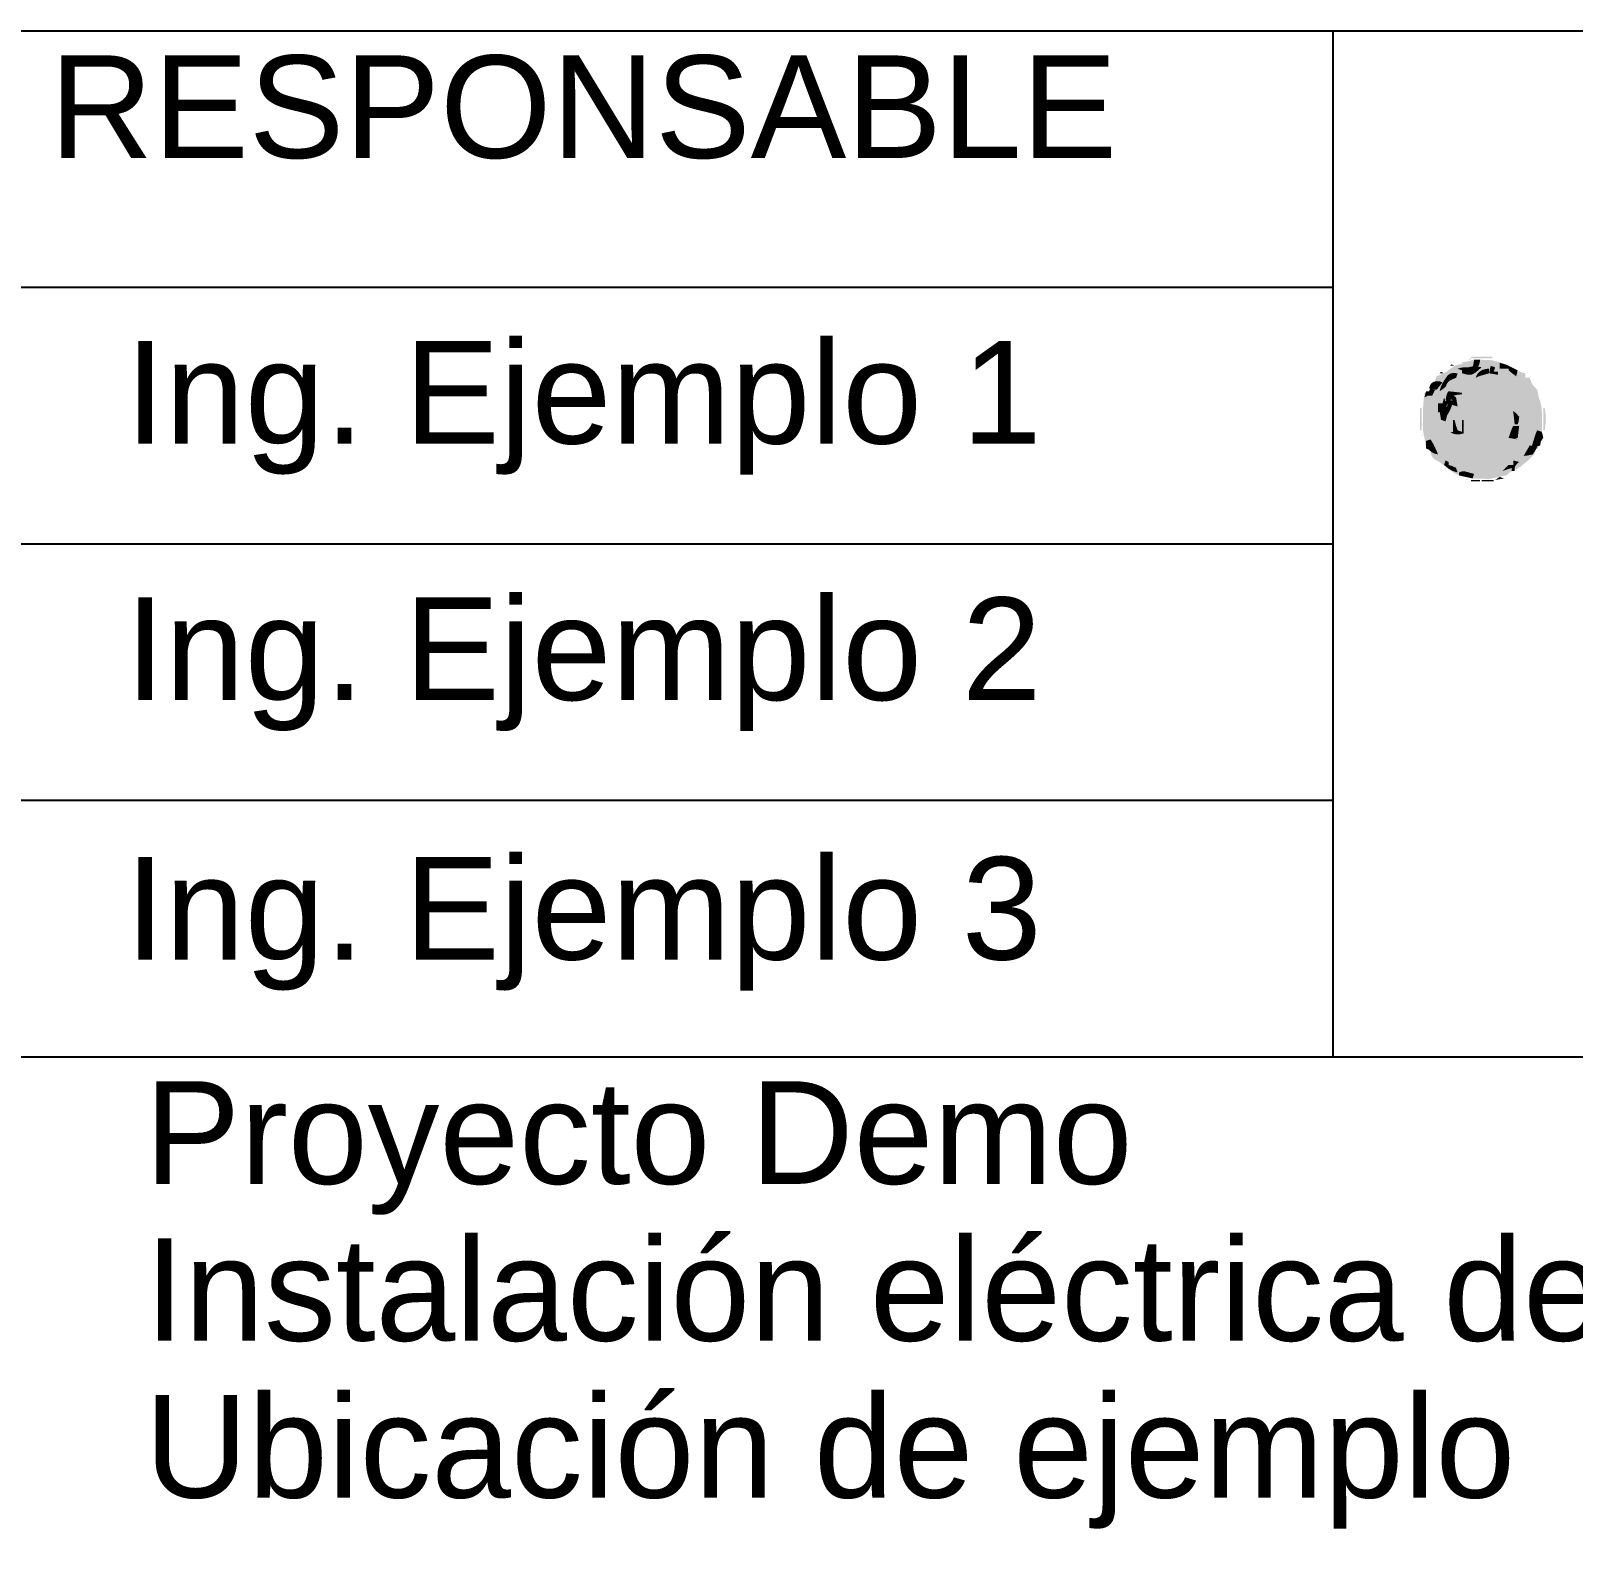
# Model space of a CAD drawing. Header units: millimetres. Extents: x 0 to 210, y 0 to 297.
# Drawn here: x 68.33 to 93.88, y 35.84 to 61 of the extents above; entities that cross this region are included whole.
import ezdxf
from ezdxf.enums import TextEntityAlignment as Align

# ---------------------------------------------------------------- set-up
doc = ezdxf.new("R2010")
doc.units = ezdxf.units.MM
doc.styles.add('ARIAL', font='arial.ttf')

msp = doc.modelspace()

# ---------------------------------------------------------------- hatches: boundary and pattern name
at = {"true_color": 0xad8536}
h = msp.add_hatch(color=7, dxfattribs=at)
h.paths.add_polyline_path([(92.573, 55.528), (92.203, 55.544), (91.842, 55.398), (91.808, 55.373), (91.773, 55.349), (91.738, 55.325), (91.696, 55.309), (91.655, 55.292), (91.614, 55.275), (91.608, 55.258), (91.603, 55.241), (91.598, 55.224), (91.595, 55.208), (91.592, 55.191), (91.589, 55.176), (91.564, 55.167), (91.539, 55.159), (91.514, 55.151), (91.506, 55.109), (91.497, 55.067), (91.489, 55.026), (91.464, 55.018), (91.439, 55.01), (91.415, 55.001), (91.399, 54.873), (91.39, 54.744), (91.387, 54.615), (91.387, 54.596), (91.387, 54.577), (91.387, 54.558), (91.386, 54.471), (91.389, 54.384), (91.401, 54.298), (91.411, 54.264), (91.418, 54.229), (91.429, 54.161), (91.432, 54.134), (91.436, 54.107), (91.439, 54.08), (91.465, 54.072), (91.489, 54.064), (91.514, 54.056), (91.516, 54.036), (91.517, 54.017), (91.519, 53.998), (91.535, 53.95), (91.553, 53.923), (91.589, 53.897), (91.643, 53.867), (91.675, 53.846), (91.712, 53.817), (91.945, 53.664), (92.188, 53.591), (92.465, 53.574), (92.751, 53.642), (93.012, 53.782), (93.231, 53.981), (93.24, 54.006), (93.248, 54.031), (93.256, 54.056), (93.269, 54.068), (93.282, 54.08), (93.294, 54.092), (93.337, 54.149), (93.354, 54.258), (93.36, 54.514), (93.36, 54.533), (93.36, 54.552), (93.361, 54.57), (93.36, 54.669), (93.352, 54.764), (93.331, 54.861), (93.323, 54.883), (93.314, 54.905), (93.306, 54.927), (93.298, 54.968), (93.29, 55.01), (93.281, 55.051), (93.244, 55.089), (93.219, 55.121), (93.182, 55.176), (93.167, 55.22), (93.16, 55.239), (93.157, 55.25), (93.132, 55.25), (93.107, 55.25), (93.082, 55.25), (93.082, 55.275), (93.082, 55.3), (93.082, 55.325), (93.03, 55.337), (92.981, 55.354), (92.932, 55.377)])
h.paths.add_polyline_path([(91.464, 54.927), (91.463, 54.929), (91.457, 54.941), (91.439, 54.976)])
at = {"true_color": 0xe7b045}
h = msp.add_hatch(color=7, dxfattribs=at)
h.paths.add_polyline_path([(92.021, 55.477), (91.965, 55.469), (91.905, 55.443), (91.85, 55.403), (91.795, 55.363), (91.738, 55.325), (91.696, 55.309), (91.655, 55.292), (91.614, 55.275), (91.608, 55.258), (91.603, 55.241), (91.598, 55.224), (91.595, 55.208), (91.592, 55.191), (91.589, 55.176), (91.564, 55.167), (91.539, 55.159), (91.514, 55.151), (91.506, 55.109), (91.497, 55.067), (91.489, 55.026), (91.464, 55.018), (91.439, 55.01), (91.415, 55.001), (91.399, 54.873), (91.39, 54.744), (91.387, 54.615), (91.387, 54.596), (91.387, 54.577), (91.387, 54.558), (91.386, 54.471), (91.389, 54.384), (91.401, 54.298), (91.411, 54.264), (91.418, 54.229), (91.429, 54.161), (91.432, 54.134), (91.436, 54.107), (91.439, 54.08), (91.465, 54.072), (91.489, 54.064), (91.514, 54.056), (91.516, 54.036), (91.517, 54.017), (91.519, 53.998), (91.535, 53.95), (91.553, 53.923), (91.589, 53.897), (91.643, 53.867), (91.675, 53.846), (91.712, 53.817), (91.945, 53.664), (92.188, 53.591), (92.465, 53.574), (92.751, 53.642), (93.012, 53.782), (93.231, 53.981), (93.24, 54.006), (93.248, 54.031), (93.256, 54.056), (93.269, 54.068), (93.282, 54.08), (93.294, 54.092), (93.342, 54.162), (93.358, 54.321), (93.356, 54.703), (93.331, 54.686), (93.306, 54.669), (93.281, 54.653), (93.277, 54.625), (93.273, 54.598), (93.269, 54.57), (93.252, 54.49), (93.225, 54.423), (93.182, 54.354), (93.19, 54.388), (93.198, 54.421), (93.207, 54.454), (93.146, 54.424), (93.095, 54.389), (93.045, 54.342), (92.994, 54.295), (92.944, 54.259), (92.883, 54.23), (92.883, 54.247), (92.883, 54.263), (92.883, 54.28), (92.699, 54.263), (92.516, 54.259), (92.332, 54.268), (92.308, 54.271), (92.285, 54.273), (92.262, 54.275), (92.098, 54.293), (91.938, 54.324), (91.782, 54.381), (91.757, 54.396), (91.746, 54.403), (91.74, 54.407), (91.714, 54.423), (91.689, 54.438), (91.663, 54.454), (91.664, 54.586), (91.687, 54.706), (91.744, 54.825), (91.802, 54.895), (91.863, 54.941), (91.95, 54.97), (91.979, 54.972), (92.008, 54.974), (92.037, 54.976), (92.138, 55.024), (92.218, 55.087), (92.286, 55.176), (92.281, 55.218), (92.274, 55.243), (92.261, 55.275), (92.187, 55.29), (92.155, 55.296), (92.136, 55.3), (92.136, 55.342), (92.136, 55.383), (92.136, 55.424), (92.12, 55.424), (92.103, 55.424), (92.087, 55.424), (92.087, 55.441), (92.087, 55.458), (92.087, 55.474)])
h.paths.add_polyline_path([(91.457, 54.941), (91.463, 54.929), (91.464, 54.927), (91.439, 54.976)])
at = {"true_color": 0xcaa364}
msp.add_hatch(color=7, dxfattribs=at).paths.add_polyline_path([(92.087, 55.474), (92.021, 55.477), (91.965, 55.469), (91.905, 55.443), (91.85, 55.403), (91.795, 55.363), (91.738, 55.325), (91.696, 55.309), (91.655, 55.292), (91.614, 55.275), (91.608, 55.258), (91.603, 55.241), (91.598, 55.224), (91.593, 55.195), (91.59, 55.183), (91.589, 55.176), (91.564, 55.167), (91.539, 55.159), (91.514, 55.151), (91.506, 55.126), (91.497, 55.101), (91.489, 55.076), (91.531, 55.068), (91.573, 55.059), (91.614, 55.051), (91.622, 55.068), (91.63, 55.084), (91.639, 55.101), (91.732, 55.201), (91.834, 55.277), (91.962, 55.325), (91.962, 55.308), (91.962, 55.292), (91.962, 55.275), (92.054, 55.275), (92.145, 55.275), (92.236, 55.275), (92.202, 55.284), (92.169, 55.292), (92.136, 55.3), (92.136, 55.342), (92.136, 55.383), (92.136, 55.424), (92.12, 55.424), (92.103, 55.424), (92.087, 55.424), (92.087, 55.441), (92.087, 55.458)])
at = {"true_color": 0xdf7f7f}
msp.add_hatch(color=7, dxfattribs=at).paths.add_polyline_path([(91.863, 55.474), (91.854, 55.466), (91.846, 55.458), (91.838, 55.449), (91.863, 55.449), (91.888, 55.449), (91.912, 55.449), (91.896, 55.458), (91.879, 55.466)])
at = {"true_color": 0xbf3f3f}
msp.add_hatch(color=7, dxfattribs=at).paths.add_polyline_path([(91.912, 55.499), (91.947, 55.482), (91.96, 55.475), (91.962, 55.474)])
at = {"true_color": 0xffbf3f}
for points in [[(91.962, 55.524), (91.997, 55.506), (92.01, 55.5), (92.012, 55.499)], [(92.808, 53.657), (92.843, 53.64), (92.856, 53.633), (92.858, 53.632)], [(92.958, 53.757), (92.993, 53.739), (93.006, 53.733), (93.007, 53.732)]]:
    msp.add_hatch(color=7, dxfattribs=at).paths.add_polyline_path(points)
at = {"true_color": 0xb28e57}
msp.add_hatch(color=7, dxfattribs=at).paths.add_polyline_path([(92.808, 55.449), (92.548, 55.538), (92.282, 55.553), (92.012, 55.499), (92.037, 55.491), (92.062, 55.482), (92.087, 55.474), (92.087, 55.457), (92.087, 55.441), (92.087, 55.424), (92.103, 55.424), (92.12, 55.424), (92.136, 55.424), (92.136, 55.383), (92.136, 55.341), (92.136, 55.3), (92.161, 55.3), (92.186, 55.3), (92.211, 55.3), (92.233, 55.321), (92.255, 55.342), (92.276, 55.362), (92.353, 55.413), (92.431, 55.431), (92.525, 55.43), (92.545, 55.428), (92.565, 55.426), (92.584, 55.424), (92.626, 55.42), (92.668, 55.416), (92.71, 55.412), (92.743, 55.408), (92.776, 55.404), (92.808, 55.4), (92.808, 55.416), (92.808, 55.433)])
at = {"true_color": 0xaaaa55}
msp.add_hatch(color=7, dxfattribs=at).paths.add_polyline_path([(92.012, 55.549), (92.064, 55.531), (92.084, 55.525), (92.087, 55.524)])
at = {"true_color": 0xffff00}
msp.add_hatch(color=7, dxfattribs=at).paths.add_polyline_path([(92.136, 55.574), (92.171, 55.556), (92.184, 55.55)])
at = {"true_color": 0xb38537}
msp.add_hatch(color=7, dxfattribs=at).paths.add_polyline_path([(92.36, 55.424), (92.284, 55.441), (92.213, 55.44), (92.136, 55.424), (92.136, 55.383), (92.136, 55.341), (92.136, 55.3), (92.201, 55.305), (92.259, 55.337)])
at = {"true_color": 0xa9794b}
msp.add_hatch(color=7, dxfattribs=at).paths.add_polyline_path([(92.186, 55.599), (92.186, 55.59), (92.186, 55.582), (92.186, 55.574), (92.304, 55.574), (92.419, 55.574), (92.535, 55.574), (92.535, 55.582), (92.535, 55.59), (92.535, 55.599), (92.417, 55.599), (92.301, 55.599)])
at = {"true_color": 0xb1874d}
msp.add_hatch(color=7, dxfattribs=at).paths.add_polyline_path([(92.236, 55.549), (92.227, 55.499), (92.219, 55.449), (92.211, 55.4), (92.247, 55.414), (92.273, 55.427), (92.311, 55.449), (92.324, 55.488), (92.33, 55.514), (92.335, 55.549), (92.302, 55.549), (92.269, 55.549)])
at = {"true_color": 0x997633}
msp.add_hatch(color=7, dxfattribs=at).paths.add_polyline_path([(92.584, 55.449), (92.438, 55.452), (92.324, 55.416), (92.211, 55.325), (92.219, 55.308), (92.228, 55.292), (92.236, 55.275), (92.261, 55.275), (92.286, 55.275), (92.311, 55.275), (92.372, 55.288), (92.417, 55.295), (92.485, 55.3), (92.58, 55.242), (92.651, 55.171), (92.709, 55.076), (92.694, 55.069), (92.68, 55.062), (92.666, 55.055), (92.632, 55.038), (92.617, 55.03), (92.609, 55.026), (92.539, 54.99), (92.472, 54.951), (92.41, 54.902), (92.402, 54.832), (92.402, 54.787), (92.41, 54.728), (92.418, 54.728), (92.427, 54.728), (92.435, 54.728), (92.439, 54.746), (92.443, 54.765), (92.447, 54.784), (92.509, 54.863), (92.588, 54.915), (92.684, 54.952), (92.727, 54.933), (92.765, 54.933), (92.833, 54.952), (92.816, 54.968), (92.8, 54.985), (92.783, 55.001), (92.787, 55.028), (92.79, 55.053), (92.793, 55.079), (92.802, 55.122), (92.806, 55.14), (92.808, 55.151), (92.775, 55.173), (92.749, 55.193), (92.709, 55.225), (92.684, 55.267), (92.659, 55.309), (92.634, 55.35), (92.609, 55.35), (92.584, 55.35), (92.559, 55.35), (92.568, 55.383), (92.576, 55.416)])
at = {"true_color": 0xa27d4b}
msp.add_hatch(color=7, dxfattribs=at).paths.add_polyline_path([(92.335, 55.549), (92.327, 55.515), (92.319, 55.482), (92.311, 55.449), (92.445, 55.437), (92.579, 55.425), (92.713, 55.41), (92.745, 55.407), (92.777, 55.403), (92.808, 55.4), (92.808, 55.416), (92.808, 55.433), (92.808, 55.449), (92.655, 55.512), (92.501, 55.545)])
at = {"true_color": 0x9f7733}
msp.add_hatch(color=7, dxfattribs=at).paths.add_polyline_path([(92.51, 55.449), (92.501, 55.407), (92.493, 55.366), (92.485, 55.325), (92.573, 55.31), (92.612, 55.304), (92.634, 55.3), (92.634, 55.317), (92.634, 55.333), (92.634, 55.35), (92.609, 55.35), (92.584, 55.35), (92.559, 55.35), (92.568, 55.375), (92.576, 55.4), (92.584, 55.424), (92.559, 55.433), (92.534, 55.441)])
at = {"true_color": 0xd4d42a}
msp.add_hatch(color=7, dxfattribs=at).paths.add_polyline_path([(92.535, 55.574), (92.587, 55.556), (92.606, 55.55), (92.609, 55.549)])
at = {"true_color": 0xffaa00}
msp.add_hatch(color=7, dxfattribs=at).paths.add_polyline_path([(92.659, 55.549), (92.712, 55.531), (92.731, 55.525), (92.734, 55.524)])
at = {"true_color": 0xa88757}
msp.add_hatch(color=7, dxfattribs=at).paths.add_polyline_path([(92.659, 55.499), (92.659, 55.466), (92.659, 55.432), (92.659, 55.4), (92.709, 55.4), (92.759, 55.4), (92.808, 55.4), (92.808, 55.416), (92.808, 55.433), (92.808, 55.449), (92.759, 55.471), (92.711, 55.486)])
at = {"true_color": 0xbc8d4b}
msp.add_hatch(color=7, dxfattribs=at).paths.add_polyline_path([(92.808, 55.449), (92.808, 55.433), (92.808, 55.416), (92.808, 55.4), (92.775, 55.4), (92.742, 55.4), (92.709, 55.4), (92.767, 55.352), (92.827, 55.308), (92.891, 55.269), (92.905, 55.263), (92.919, 55.256), (92.933, 55.25), (92.934, 55.213), (92.943, 55.187), (92.967, 55.148), (92.983, 55.128), (92.998, 55.108), (93.014, 55.088), (93.058, 55.032), (93.104, 54.985), (93.163, 54.945), (93.177, 54.939), (93.192, 54.933), (93.207, 54.927), (93.207, 54.825), (93.23, 54.74), (93.281, 54.653), (93.306, 54.67), (93.331, 54.686), (93.356, 54.703), (93.352, 54.718), (93.349, 54.733), (93.346, 54.747), (93.341, 54.767), (93.337, 54.787), (93.333, 54.807), (93.324, 54.847), (93.315, 54.887), (93.306, 54.927), (93.299, 54.968), (93.29, 55.01), (93.281, 55.051), (93.244, 55.089), (93.219, 55.121), (93.182, 55.176), (93.173, 55.201), (93.165, 55.226), (93.157, 55.25), (93.132, 55.25), (93.107, 55.25), (93.082, 55.25), (93.082, 55.275), (93.082, 55.3), (93.082, 55.325), (93.014, 55.342), (92.951, 55.368), (92.889, 55.401), (92.862, 55.417), (92.835, 55.433)])
at = {"true_color": 0xab8e67}
msp.add_hatch(color=7, dxfattribs=at).paths.add_polyline_path([(92.808, 55.449), (92.808, 55.424), (92.808, 55.399), (92.808, 55.375), (92.827, 55.359), (92.845, 55.344), (92.864, 55.329), (92.93, 55.271), (92.988, 55.21), (93.045, 55.143), (93.086, 55.093), (93.115, 55.063), (93.157, 55.026), (93.207, 55.031), (93.24, 55.037), (93.281, 55.051), (93.244, 55.089), (93.219, 55.121), (93.182, 55.176), (93.173, 55.201), (93.165, 55.226), (93.157, 55.25), (93.132, 55.25), (93.107, 55.25), (93.082, 55.25), (93.082, 55.275), (93.082, 55.3), (93.082, 55.325), (93.014, 55.342), (92.951, 55.368), (92.889, 55.401), (92.862, 55.417), (92.835, 55.433)])
at = {"true_color": 0xb5925f}
msp.add_hatch(color=7, dxfattribs=at).paths.add_polyline_path([(92.808, 55.449), (92.808, 55.424), (92.808, 55.399), (92.808, 55.375), (92.854, 55.335), (92.887, 55.309), (92.933, 55.275), (92.941, 55.309), (92.949, 55.342), (92.958, 55.375), (92.907, 55.4), (92.858, 55.425)])
at = {"true_color": 0xbfbfbf}
for points in [[(92.893, 55.432), (92.906, 55.425), (92.858, 55.449)], [(92.906, 55.425), (92.908, 55.424), (92.906, 55.425)]]:
    msp.add_hatch(color=7, dxfattribs=at).paths.add_polyline_path(points)
at = {"true_color": 0xecb358}
h = msp.add_hatch(color=7, dxfattribs=at)
h.paths.add_polyline_path([(91.698, 55.186), (91.664, 55.145), (91.634, 55.096), (91.627, 55.081), (91.62, 55.066), (91.614, 55.051), (91.58, 55.06), (91.547, 55.068), (91.514, 55.076), (91.506, 55.059), (91.497, 55.043), (91.489, 55.026), (91.464, 55.018), (91.439, 55.01), (91.415, 55.001), (91.406, 54.892), (91.398, 54.785), (91.39, 54.678), (91.406, 54.678), (91.423, 54.678), (91.439, 54.678), (91.456, 54.644), (91.473, 54.611), (91.489, 54.578), (91.531, 54.62), (91.573, 54.662), (91.614, 54.703), (91.588, 54.711), (91.564, 54.719), (91.539, 54.728), (91.566, 54.832), (91.599, 54.933), (91.646, 55.029), (91.694, 55.091), (91.726, 55.149), (91.738, 55.225)])
h.paths.add_polyline_path([(91.457, 54.941), (91.463, 54.929), (91.464, 54.927), (91.439, 54.976)])
at = {"true_color": 0xd1aa6d}
msp.add_hatch(color=7, dxfattribs=at).paths.add_polyline_path([(91.713, 55.176), (91.66, 55.192), (91.613, 55.195), (91.559, 55.182), (91.527, 55.157), (91.508, 55.13), (91.489, 55.076), (91.531, 55.068), (91.573, 55.059), (91.614, 55.051), (91.647, 55.093), (91.68, 55.134)])
at = {"true_color": 0xf8bd4a}
msp.add_hatch(color=7, dxfattribs=at).paths.add_polyline_path([(91.901, 55.326), (91.848, 55.322), (91.814, 55.298), (91.768, 55.233), (91.749, 55.205), (91.731, 55.178), (91.713, 55.151), (91.667, 55.084), (91.624, 55.016), (91.584, 54.945), (91.545, 54.863), (91.526, 54.79), (91.539, 54.703), (91.564, 54.711), (91.589, 54.719), (91.614, 54.728), (91.622, 54.753), (91.63, 54.778), (91.639, 54.802), (91.699, 54.825), (91.733, 54.855), (91.768, 54.916), (91.783, 54.945), (91.798, 54.973), (91.813, 55.001), (91.846, 55), (91.861, 55), (91.869, 55), (91.894, 54.999), (91.919, 54.999), (91.943, 54.998), (91.998, 54.997), (92.035, 54.998), (92.087, 55.001), (92.168, 55.044), (92.231, 55.1), (92.286, 55.176), (92.277, 55.209), (92.269, 55.242), (92.261, 55.275), (92.16, 55.275), (92.061, 55.275), (91.962, 55.275), (91.962, 55.292), (91.962, 55.308), (91.962, 55.325), (91.926, 55.326), (91.91, 55.326)])
at = {"true_color": 0x886c2d}
msp.add_hatch(color=7, dxfattribs=at).paths.add_polyline_path([(92.485, 55.325), (92.421, 55.33), (92.369, 55.323), (92.311, 55.3), (92.288, 55.241), (92.264, 55.183), (92.236, 55.126), (92.173, 55.075), (92.109, 55.039), (92.032, 55.015), (91.975, 55.005), (91.919, 54.993), (91.863, 54.976), (91.744, 54.852), (91.667, 54.702), (91.628, 54.535), (91.637, 54.476), (91.649, 54.444), (91.676, 54.41), (91.713, 54.392), (91.729, 54.384), (91.738, 54.379), (91.765, 54.365), (91.791, 54.351), (91.817, 54.337), (92.016, 54.294), (92.236, 54.291), (92.435, 54.329), (92.435, 54.522), (92.435, 54.713), (92.435, 54.902), (92.536, 54.952), (92.635, 55.002), (92.734, 55.051), (92.668, 55.171), (92.594, 55.255)])
at = {"true_color": 0xbf0000}
msp.add_hatch(color=7, dxfattribs=at).paths.add_polyline_path([(91.688, 55.35), (91.68, 55.341), (91.672, 55.333), (91.663, 55.325), (91.689, 55.325), (91.713, 55.325), (91.738, 55.325), (91.721, 55.333), (91.705, 55.342)])
at = {"true_color": 0xf5b954}
msp.add_hatch(color=7, dxfattribs=at).paths.add_polyline_path([(91.905, 55.331), (91.856, 55.325), (91.827, 55.313), (91.794, 55.285), (91.772, 55.253), (91.762, 55.239), (91.757, 55.232), (91.714, 55.166), (91.684, 55.101), (91.663, 55.026), (91.698, 55.05), (91.724, 55.069), (91.763, 55.101), (91.79, 55.159), (91.82, 55.196), (91.877, 55.227), (91.913, 55.241), (91.928, 55.247), (91.937, 55.25), (91.946, 55.275), (91.954, 55.3), (91.962, 55.325), (91.928, 55.328), (91.913, 55.33)])
at = {"true_color": 0xff3f3f}
msp.add_hatch(color=7, dxfattribs=at).paths.add_polyline_path([(91.788, 55.424), (91.823, 55.407), (91.831, 55.403)])
at = {"true_color": 0xdfa846}
msp.add_hatch(color=7, dxfattribs=at).paths.add_polyline_path([(92.136, 55.424), (92.063, 55.424), (92.018, 55.417), (91.962, 55.4), (91.962, 55.383), (91.962, 55.366), (91.962, 55.35), (91.937, 55.35), (91.912, 55.35), (91.887, 55.35), (91.913, 55.341), (91.937, 55.333), (91.962, 55.325), (91.962, 55.308), (91.962, 55.292), (91.962, 55.275), (92.054, 55.275), (92.145, 55.275), (92.236, 55.275), (92.202, 55.284), (92.169, 55.292), (92.136, 55.3), (92.136, 55.342), (92.136, 55.383)])
at = {"true_color": 0x53411a}
msp.add_hatch(color=7, dxfattribs=at).paths.add_polyline_path([(92.485, 55.325), (92.421, 55.33), (92.369, 55.323), (92.311, 55.3), (92.288, 55.24), (92.264, 55.183), (92.236, 55.126), (92.156, 55.067), (92.072, 55.025), (91.978, 54.995), (91.947, 54.989), (91.917, 54.983), (91.887, 54.976), (91.923, 54.926), (91.961, 54.885), (92.012, 54.85), (92.029, 54.843), (92.045, 54.835), (92.062, 54.827), (92.1, 54.786), (92.139, 54.758), (92.193, 54.74), (92.213, 54.738), (92.233, 54.737), (92.253, 54.735), (92.274, 54.734), (92.294, 54.732), (92.314, 54.73), (92.33, 54.729), (92.345, 54.728), (92.36, 54.728), (92.363, 54.651), (92.378, 54.593), (92.41, 54.528), (92.405, 54.655), (92.411, 54.778), (92.435, 54.902), (92.509, 54.956), (92.584, 54.997), (92.669, 55.032), (92.691, 55.038), (92.712, 55.045), (92.734, 55.051), (92.671, 55.167), (92.594, 55.254)])
at = {"true_color": 0xcd9845}
msp.add_hatch(color=7, dxfattribs=at).paths.add_polyline_path([(92.136, 55.424), (92.063, 55.424), (92.018, 55.417), (91.962, 55.4), (91.987, 55.391), (92.012, 55.383), (92.037, 55.375), (92.037, 55.358), (92.037, 55.341), (92.037, 55.325), (92.07, 55.317), (92.103, 55.308), (92.136, 55.3), (92.136, 55.342), (92.136, 55.383)])
at = {"true_color": 0x8a692b}
msp.add_hatch(color=7, dxfattribs=at).paths.add_polyline_path([(92.485, 55.4), (92.447, 55.399), (92.418, 55.394), (92.373, 55.381), (92.318, 55.347), (92.286, 55.308), (92.261, 55.25), (92.299, 55.269), (92.335, 55.282), (92.401, 55.302), (92.429, 55.309), (92.457, 55.317), (92.485, 55.325), (92.485, 55.35), (92.485, 55.375)])
at = {"true_color": 0x8d6c2d}
msp.add_hatch(color=7, dxfattribs=at).paths.add_polyline_path([(92.485, 55.325), (92.485, 55.317), (92.485, 55.308), (92.485, 55.3), (92.577, 55.238), (92.649, 55.169), (92.709, 55.076), (92.675, 55.051), (92.642, 55.026), (92.609, 55.001), (92.667, 55.008), (92.726, 55.017), (92.783, 55.026), (92.792, 55.043), (92.8, 55.06), (92.808, 55.076), (92.802, 55.132), (92.782, 55.175), (92.731, 55.242), (92.653, 55.292), (92.577, 55.316)])
at = {"true_color": 0x7f7f00}
for points in [[(92.908, 55.424), (92.943, 55.407), (92.95, 55.403)], [(93.082, 55.275), (93.117, 55.258), (93.13, 55.251), (93.132, 55.25)]]:
    msp.add_hatch(color=7, dxfattribs=at).paths.add_polyline_path(points)
at = {"true_color": 0xddb375}
msp.add_hatch(color=7, dxfattribs=at).paths.add_polyline_path([(91.514, 55.001), (91.443, 54.904), (91.407, 54.797), (91.39, 54.678), (91.406, 54.678), (91.423, 54.678), (91.439, 54.678), (91.439, 54.711), (91.439, 54.744), (91.439, 54.777), (91.456, 54.777), (91.473, 54.777), (91.489, 54.777), (91.518, 54.855), (91.529, 54.922)])
at = {"true_color": 0xd6b55e}
msp.add_hatch(color=7, dxfattribs=at).paths.add_polyline_path([(91.514, 55.076), (91.506, 55.059), (91.497, 55.043), (91.489, 55.026), (91.472, 55.026), (91.456, 55.026), (91.439, 55.026), (91.431, 54.993), (91.423, 54.96), (91.415, 54.927), (91.444, 54.941), (91.457, 54.948), (91.464, 54.952), (91.489, 54.952), (91.514, 54.952), (91.539, 54.952), (91.556, 54.985), (91.572, 55.018), (91.589, 55.051), (91.564, 55.06), (91.539, 55.068)])
at = {"true_color": 0xd49f3e}
msp.add_hatch(color=7, dxfattribs=at).paths.add_polyline_path([(91.867, 55.027), (91.796, 55.02), (91.758, 54.98), (91.721, 54.871), (91.716, 54.845), (91.714, 54.834), (91.713, 54.827), (91.688, 54.827), (91.663, 54.827), (91.639, 54.827), (91.594, 54.737), (91.552, 54.646), (91.514, 54.553), (91.556, 54.528), (91.597, 54.503), (91.639, 54.479), (91.663, 54.601), (91.695, 54.721), (91.745, 54.835), (91.806, 54.904), (91.87, 54.946), (91.959, 54.975), (91.985, 54.975), (92.011, 54.976), (92.037, 54.976), (92.037, 54.985), (92.037, 54.993), (92.037, 55.001), (91.98, 55.011), (91.924, 55.02)])
at = {"true_color": 0x775e27}
msp.add_hatch(color=7, dxfattribs=at).paths.add_polyline_path([(91.863, 54.976), (91.787, 54.904), (91.737, 54.828), (91.713, 54.728), (91.769, 54.78), (91.827, 54.829), (91.887, 54.877), (91.843, 54.788), (91.81, 54.699), (91.788, 54.603), (91.838, 54.667), (91.892, 54.711), (91.962, 54.752), (91.97, 54.736), (91.979, 54.719), (91.987, 54.703), (91.995, 54.728), (92.004, 54.753), (92.012, 54.777), (92.045, 54.777), (92.079, 54.777), (92.111, 54.777), (92.111, 54.794), (92.111, 54.811), (92.111, 54.827), (92.07, 54.843), (92.028, 54.859), (91.987, 54.877), (91.964, 54.918), (91.931, 54.944)])
at = {"true_color": 0x7e5d1b}
msp.add_hatch(color=7, dxfattribs=at).paths.add_polyline_path([(91.863, 54.976), (91.851, 54.964), (91.84, 54.953), (91.829, 54.941), (91.815, 54.925), (91.8, 54.91), (91.786, 54.894), (91.755, 54.86), (91.736, 54.836), (91.713, 54.802), (91.722, 54.777), (91.73, 54.752), (91.738, 54.728), (91.746, 54.74), (91.755, 54.752), (91.763, 54.765), (91.774, 54.781), (91.785, 54.797), (91.796, 54.813), (91.82, 54.848), (91.837, 54.871), (91.863, 54.902), (91.888, 54.91), (91.913, 54.918), (91.937, 54.927), (91.912, 54.943), (91.887, 54.96)])
at = {"true_color": 0xc2933c}
msp.add_hatch(color=7, dxfattribs=at).paths.add_polyline_path([(91.813, 55.026), (91.792, 55.002), (91.779, 54.963), (91.763, 54.877), (91.822, 54.924), (91.881, 54.951), (91.956, 54.969), (91.983, 54.971), (92.01, 54.974), (92.037, 54.976), (92.037, 54.985), (92.037, 54.993), (92.037, 55.001), (92.021, 55.003), (92.005, 55.006), (91.989, 55.008), (91.952, 55.012), (91.935, 55.014), (91.926, 55.015), (91.889, 55.02), (91.851, 55.023)])
at = {"true_color": 0xb38c58}
msp.add_hatch(color=7, dxfattribs=at).paths.add_polyline_path([(93.231, 55.001), (93.222, 54.946), (93.214, 54.891), (93.207, 54.835), (93.215, 54.767), (93.24, 54.71), (93.281, 54.653), (93.306, 54.67), (93.331, 54.686), (93.356, 54.703), (93.353, 54.718), (93.35, 54.734), (93.348, 54.749), (93.344, 54.77), (93.34, 54.79), (93.336, 54.81), (93.317, 54.886), (93.285, 54.945)])
at = {"true_color": 0xf9c09e}
msp.add_hatch(color=7, dxfattribs=at).paths.add_polyline_path([(91.34, 54.752), (91.34, 54.627), (91.34, 54.502), (91.34, 54.379), (91.348, 54.379), (91.357, 54.379), (91.365, 54.379), (91.365, 54.505), (91.365, 54.629), (91.365, 54.752), (91.356, 54.752), (91.348, 54.752)])
at = {"true_color": 0xf6cb86}
msp.add_hatch(color=7, dxfattribs=at).paths.add_polyline_path([(91.439, 54.777), (91.439, 54.744), (91.439, 54.711), (91.439, 54.678), (91.423, 54.678), (91.406, 54.678), (91.39, 54.678), (91.389, 54.656), (91.388, 54.634), (91.388, 54.612), (91.387, 54.583), (91.387, 54.554), (91.387, 54.525), (91.388, 54.414), (91.404, 54.31), (91.439, 54.205), (91.465, 54.197), (91.489, 54.188), (91.514, 54.18), (91.497, 54.381), (91.481, 54.58), (91.464, 54.777), (91.456, 54.777), (91.448, 54.777)])
at = {"true_color": 0xfac465}
msp.add_hatch(color=7, dxfattribs=at).paths.add_polyline_path([(91.439, 54.777), (91.439, 54.744), (91.439, 54.711), (91.439, 54.678), (91.423, 54.678), (91.406, 54.678), (91.39, 54.678), (91.389, 54.655), (91.389, 54.633), (91.389, 54.611), (91.389, 54.581), (91.388, 54.551), (91.388, 54.522), (91.388, 54.447), (91.391, 54.374), (91.401, 54.3), (91.411, 54.265), (91.418, 54.229), (91.429, 54.161), (91.435, 54.113), (91.438, 54.092), (91.439, 54.08), (91.465, 54.072), (91.489, 54.064), (91.514, 54.056), (91.516, 54.036), (91.517, 54.017), (91.519, 53.998), (91.535, 53.95), (91.553, 53.923), (91.589, 53.897), (91.643, 53.867), (91.675, 53.846), (91.712, 53.817), (91.787, 53.755), (91.866, 53.699), (91.949, 53.649), (92.215, 53.578), (92.492, 53.576), (92.763, 53.631), (92.808, 53.665), (92.836, 53.705), (92.858, 53.757), (92.828, 53.748), (92.803, 53.741), (92.759, 53.732), (92.619, 53.729), (92.483, 53.715), (92.345, 53.693), (92.325, 53.689), (92.305, 53.686), (92.286, 53.682), (92.286, 53.699), (92.286, 53.716), (92.286, 53.732), (92.197, 53.717), (92.158, 53.711), (92.136, 53.707), (92.136, 53.732), (92.136, 53.757), (92.136, 53.782), (92.076, 53.774), (92.021, 53.773), (91.962, 53.782), (91.867, 53.853), (91.786, 53.934), (91.716, 54.029), (91.707, 54.046), (91.698, 54.063), (91.688, 54.08), (91.672, 54.08), (91.655, 54.08), (91.639, 54.08), (91.622, 54.139), (91.605, 54.197), (91.589, 54.255), (91.572, 54.255), (91.555, 54.255), (91.539, 54.255), (91.539, 54.33), (91.539, 54.405), (91.539, 54.479), (91.556, 54.479), (91.572, 54.479), (91.589, 54.479), (91.54, 54.542), (91.508, 54.608), (91.485, 54.684), (91.478, 54.715), (91.471, 54.746), (91.464, 54.777), (91.456, 54.777), (91.448, 54.777)])
at = {"true_color": 0xf9daa4}
msp.add_hatch(color=7, dxfattribs=at).paths.add_polyline_path([(91.439, 54.777), (91.439, 54.744), (91.439, 54.711), (91.439, 54.678), (91.423, 54.678), (91.406, 54.678), (91.39, 54.678), (91.389, 54.655), (91.389, 54.633), (91.389, 54.611), (91.389, 54.581), (91.388, 54.551), (91.388, 54.522), (91.388, 54.447), (91.391, 54.374), (91.401, 54.3), (91.411, 54.265), (91.418, 54.229), (91.429, 54.161), (91.435, 54.113), (91.438, 54.092), (91.439, 54.08), (91.465, 54.072), (91.489, 54.064), (91.514, 54.056), (91.516, 54.036), (91.517, 54.017), (91.519, 53.998), (91.535, 53.95), (91.553, 53.923), (91.59, 53.895), (91.652, 53.86), (91.708, 53.821), (91.765, 53.779), (91.826, 53.734), (91.889, 53.702), (91.962, 53.682), (91.954, 53.707), (91.945, 53.732), (91.937, 53.757), (91.899, 53.774), (91.883, 53.782), (91.873, 53.786), (91.853, 53.793), (91.833, 53.8), (91.813, 53.807), (91.813, 53.823), (91.813, 53.84), (91.813, 53.856), (91.793, 53.874), (91.784, 53.881), (91.779, 53.885), (91.745, 53.91), (91.721, 53.93), (91.685, 53.96), (91.557, 54.107), (91.5, 54.307), (91.467, 54.733), (91.466, 54.748), (91.465, 54.763), (91.464, 54.777), (91.456, 54.777), (91.448, 54.777)])
at = {"true_color": 0x836423}
msp.add_hatch(color=7, dxfattribs=at).paths.add_polyline_path([(91.838, 54.877), (91.821, 54.86), (91.804, 54.844), (91.788, 54.827), (91.751, 54.813), (91.725, 54.8), (91.688, 54.777), (91.652, 54.671), (91.638, 54.566), (91.639, 54.454), (91.672, 54.437), (91.705, 54.42), (91.738, 54.404), (91.765, 54.452), (91.783, 54.5), (91.795, 54.553), (91.8, 54.603), (91.806, 54.653), (91.813, 54.703), (91.853, 54.746), (91.872, 54.792), (91.887, 54.877), (91.871, 54.877), (91.854, 54.877)])
at = {"true_color": 0xd9a644}
msp.add_hatch(color=7, dxfattribs=at).paths.add_polyline_path([(91.738, 54.927), (91.73, 54.893), (91.721, 54.86), (91.713, 54.827), (91.688, 54.827), (91.663, 54.827), (91.639, 54.827), (91.639, 54.777), (91.639, 54.727), (91.639, 54.678), (91.647, 54.678), (91.655, 54.678), (91.663, 54.678), (91.69, 54.721), (91.717, 54.764), (91.744, 54.807), (91.756, 54.841), (91.755, 54.872)])
at = {"true_color": 0x90702b}
msp.add_hatch(color=7, dxfattribs=at).paths.add_polyline_path([(91.763, 54.802), (91.726, 54.783), (91.7, 54.764), (91.663, 54.728), (91.671, 54.661), (91.677, 54.616), (91.688, 54.553), (91.713, 54.545), (91.738, 54.537), (91.763, 54.528), (91.771, 54.562), (91.78, 54.595), (91.788, 54.628), (91.779, 54.611), (91.771, 54.595), (91.763, 54.578), (91.746, 54.578), (91.73, 54.578), (91.713, 54.578), (91.713, 54.62), (91.713, 54.662), (91.713, 54.703), (91.73, 54.703), (91.747, 54.703), (91.763, 54.703), (91.771, 54.719), (91.78, 54.736), (91.788, 54.752), (91.779, 54.769), (91.771, 54.786)])
at = {"true_color": 0xa08136}
msp.add_hatch(color=7, dxfattribs=at).paths.add_polyline_path([(91.838, 54.877), (91.819, 54.857), (91.806, 54.83), (91.786, 54.776), (91.778, 54.751), (91.771, 54.727), (91.763, 54.703), (91.746, 54.703), (91.73, 54.703), (91.713, 54.703), (91.713, 54.661), (91.713, 54.619), (91.713, 54.578), (91.73, 54.578), (91.747, 54.578), (91.763, 54.578), (91.771, 54.595), (91.78, 54.612), (91.788, 54.628), (91.835, 54.708), (91.867, 54.787), (91.887, 54.877), (91.871, 54.877), (91.854, 54.877)])
at = {"true_color": 0x715924}
msp.add_hatch(color=7, dxfattribs=at).paths.add_polyline_path([(91.987, 54.777), (91.967, 54.776), (91.945, 54.77), (91.903, 54.752), (91.813, 54.647), (91.765, 54.519), (91.738, 54.379), (91.788, 54.371), (91.838, 54.362), (91.887, 54.354), (91.887, 54.421), (91.887, 54.488), (91.887, 54.553), (91.947, 54.583), (91.972, 54.596), (91.987, 54.603), (91.987, 54.662), (91.987, 54.72)])
at = {"true_color": 0x896e30}
msp.add_hatch(color=7, dxfattribs=at).paths.add_polyline_path([(91.863, 54.927), (91.854, 54.918), (91.846, 54.91), (91.838, 54.902), (91.854, 54.893), (91.871, 54.885), (91.887, 54.877), (91.879, 54.852), (91.871, 54.827), (91.863, 54.802), (91.896, 54.794), (91.929, 54.786), (91.962, 54.777), (91.954, 54.828), (91.945, 54.877), (91.937, 54.927), (91.912, 54.927), (91.887, 54.927)])
at = {"true_color": 0x7b622a}
msp.add_hatch(color=7, dxfattribs=at).paths.add_polyline_path([(92.111, 54.802), (92.073, 54.638), (92.05, 54.473), (92.037, 54.304), (92.06, 54.304), (92.082, 54.304), (92.105, 54.304), (92.158, 54.303), (92.181, 54.303), (92.194, 54.303), (92.277, 54.303), (92.355, 54.31), (92.435, 54.329), (92.435, 54.464), (92.435, 54.596), (92.435, 54.728), (92.418, 54.694), (92.402, 54.661), (92.385, 54.628), (92.378, 54.664), (92.372, 54.69), (92.36, 54.728), (92.322, 54.745), (92.286, 54.752), (92.22, 54.754), (92.17, 54.753), (92.149, 54.753), (92.136, 54.752), (92.128, 54.769), (92.12, 54.786)])
at = {"true_color": 0x715825}
msp.add_hatch(color=7, dxfattribs=at).paths.add_polyline_path([(92.111, 54.802), (92.073, 54.638), (92.05, 54.473), (92.037, 54.304), (92.104, 54.304), (92.17, 54.304), (92.236, 54.304), (92.216, 54.348), (92.207, 54.397), (92.2, 54.491), (92.199, 54.509), (92.198, 54.527), (92.197, 54.544), (92.193, 54.605), (92.19, 54.666), (92.186, 54.728), (92.275, 54.713), (92.313, 54.706), (92.335, 54.703), (92.327, 54.719), (92.319, 54.736), (92.311, 54.752), (92.252, 54.752), (92.194, 54.752), (92.136, 54.752), (92.128, 54.769), (92.12, 54.786)])
at = {"true_color": 0xcfa66a}
msp.add_hatch(color=7, dxfattribs=at).paths.add_polyline_path([(93.331, 54.703), (93.296, 54.666), (93.28, 54.64), (93.269, 54.602), (93.267, 54.581), (93.264, 54.56), (93.262, 54.54), (93.256, 54.494), (93.25, 54.448), (93.244, 54.402), (93.241, 54.379), (93.238, 54.355), (93.235, 54.332), (93.232, 54.309), (93.229, 54.287), (93.226, 54.265), (93.22, 54.219), (93.215, 54.191), (93.207, 54.155), (93.19, 54.147), (93.173, 54.138), (93.157, 54.13), (93.111, 54.055), (93.061, 53.985), (93.006, 53.917), (92.958, 53.859), (92.918, 53.799), (92.883, 53.732), (92.9, 53.732), (92.916, 53.732), (92.933, 53.732), (93.039, 53.806), (93.141, 53.889), (93.231, 53.981), (93.24, 54.006), (93.248, 54.031), (93.256, 54.056), (93.269, 54.068), (93.282, 54.08), (93.294, 54.092), (93.342, 54.162), (93.358, 54.321), (93.356, 54.703), (93.347, 54.703), (93.339, 54.703)])
at = {"true_color": 0xa3772c}
msp.add_hatch(color=7, dxfattribs=at).paths.add_polyline_path([(92.883, 54.703), (92.883, 54.552), (92.891, 54.404), (92.908, 54.255), (92.925, 54.255), (92.941, 54.255), (92.958, 54.255), (92.966, 54.297), (92.974, 54.338), (92.983, 54.379), (92.999, 54.379), (93.016, 54.379), (93.032, 54.379), (93.117, 54.432), (93.184, 54.492), (93.231, 54.578), (93.181, 54.553), (93.131, 54.528), (93.082, 54.504), (93.082, 54.546), (93.082, 54.587), (93.082, 54.628), (93.065, 54.603), (93.049, 54.578), (93.032, 54.553), (92.983, 54.603), (92.933, 54.653)])
at = {"true_color": 0x714913}
msp.add_hatch(color=7, dxfattribs=at).paths.add_polyline_path([(92.883, 54.703), (92.891, 54.627), (92.9, 54.553), (92.908, 54.479), (92.925, 54.479), (92.941, 54.479), (92.958, 54.479), (92.971, 54.521), (92.977, 54.553), (92.983, 54.603), (92.947, 54.645), (92.921, 54.671)])
at = {"true_color": 0xb58734}
for points in [[(93.256, 54.66), (93.256, 54.594), (93.256, 54.528), (93.219, 54.527), (93.193, 54.52), (93.154, 54.5), (93.133, 54.487), (93.113, 54.474), (93.093, 54.462), (93.072, 54.449), (93.052, 54.436), (93.032, 54.424), (92.988, 54.374), (92.967, 54.322), (92.958, 54.255), (93.009, 54.309), (93.067, 54.354), (93.182, 54.429), (93.165, 54.404), (93.148, 54.379), (93.132, 54.354), (93.149, 54.346), (93.165, 54.338), (93.182, 54.329), (93.259, 54.453), (93.285, 54.579), (93.281, 54.728), (93.273, 54.728), (93.265, 54.728), (93.256, 54.728)], [(92.862, 54.409), (92.842, 54.357), (92.808, 54.255), (92.897, 54.24), (92.936, 54.233), (92.958, 54.23), (92.941, 54.238), (92.924, 54.246), (92.908, 54.255), (92.908, 54.322), (92.908, 54.388), (92.908, 54.454), (92.899, 54.454), (92.891, 54.454), (92.883, 54.454)]]:
    msp.add_hatch(color=7, dxfattribs=at).paths.add_polyline_path(points)
at = {"true_color": 0xbd8d43}
msp.add_hatch(color=7, dxfattribs=at).paths.add_polyline_path([(93.256, 54.728), (93.256, 54.66), (93.256, 54.594), (93.256, 54.528), (93.24, 54.528), (93.223, 54.528), (93.207, 54.528), (93.199, 54.484), (93.193, 54.452), (93.182, 54.404), (93.165, 54.387), (93.148, 54.371), (93.132, 54.354), (93.149, 54.346), (93.165, 54.338), (93.182, 54.329), (93.259, 54.453), (93.285, 54.579), (93.281, 54.728), (93.273, 54.728), (93.265, 54.728)])
at = {"true_color": 0xc7a16f}
msp.add_hatch(color=7, dxfattribs=at).paths.add_polyline_path([(93.381, 54.752), (93.381, 54.627), (93.381, 54.502), (93.381, 54.379), (93.389, 54.379), (93.397, 54.379), (93.406, 54.379), (93.421, 54.505), (93.421, 54.626), (93.406, 54.752), (93.397, 54.752), (93.389, 54.752)])
at = {"true_color": 0xfbc15a}
msp.add_hatch(color=7, dxfattribs=at).paths.add_polyline_path([(91.464, 54.628), (91.464, 54.601), (91.463, 54.575), (91.463, 54.549), (91.466, 54.448), (91.484, 54.36), (91.539, 54.28), (91.539, 54.347), (91.539, 54.413), (91.539, 54.479), (91.569, 54.493), (91.581, 54.5), (91.589, 54.504), (91.547, 54.546), (91.505, 54.587)])
at = {"true_color": 0x806527}
msp.add_hatch(color=7, dxfattribs=at).paths.add_polyline_path([(91.887, 54.553), (91.887, 54.486), (91.887, 54.42), (91.887, 54.354), (91.871, 54.354), (91.854, 54.354), (91.838, 54.354), (91.852, 54.345), (91.866, 54.337), (91.88, 54.328), (91.942, 54.311), (91.998, 54.314), (92.062, 54.329), (92.062, 54.405), (92.062, 54.479), (92.062, 54.553), (92.053, 54.553), (92.045, 54.553), (92.037, 54.553), (92.037, 54.486), (92.037, 54.42), (92.037, 54.354), (92.012, 54.363), (91.987, 54.371), (91.962, 54.379), (91.945, 54.432), (91.937, 54.455), (91.933, 54.468), (91.926, 54.497), (91.919, 54.525), (91.912, 54.553), (91.904, 54.553), (91.896, 54.553)])
at = {"true_color": 0x685120}
msp.add_hatch(color=7, dxfattribs=at).paths.add_polyline_path([(92.136, 54.628), (92.101, 54.591), (92.087, 54.561), (92.082, 54.513), (92.082, 54.488), (92.083, 54.463), (92.083, 54.438), (92.084, 54.394), (92.085, 54.349), (92.087, 54.304), (92.137, 54.304), (92.187, 54.304), (92.236, 54.304), (92.219, 54.313), (92.203, 54.321), (92.186, 54.329), (92.183, 54.352), (92.179, 54.375), (92.176, 54.397), (92.174, 54.425), (92.172, 54.453), (92.171, 54.48), (92.169, 54.508), (92.167, 54.536), (92.165, 54.564), (92.164, 54.585), (92.162, 54.607), (92.161, 54.628), (92.153, 54.628), (92.145, 54.628)])
at = {"true_color": 0xb87625}
msp.add_hatch(color=7, dxfattribs=at).paths.add_polyline_path([(92.908, 54.454), (92.908, 54.387), (92.908, 54.32), (92.908, 54.255), (92.925, 54.255), (92.941, 54.255), (92.958, 54.255), (92.966, 54.322), (92.974, 54.388), (92.983, 54.454), (92.957, 54.454), (92.933, 54.454)])
at = {"true_color": 0xffdf9f}
for points in [[(91.365, 54.354), (91.39, 54.255), (91.389, 54.258), (91.382, 54.284)], [(92.062, 53.583), (92.132, 53.565), (92.157, 53.559), (92.161, 53.558)]]:
    msp.add_hatch(color=7, dxfattribs=at).paths.add_polyline_path(points)
at = {"true_color": 0xf8d98a}
msp.add_hatch(color=7, dxfattribs=at).paths.add_polyline_path([(91.514, 54.23), (91.489, 54.221), (91.464, 54.213), (91.439, 54.205), (91.439, 54.163), (91.439, 54.122), (91.439, 54.08), (91.456, 54.072), (91.473, 54.064), (91.489, 54.056), (91.536, 54.016), (91.58, 53.995), (91.639, 53.981), (91.602, 54.067), (91.562, 54.149)])
at = {"true_color": 0xe4ad5a}
msp.add_hatch(color=7, dxfattribs=at).paths.add_polyline_path([(93.207, 54.255), (93.198, 54.246), (93.19, 54.238), (93.182, 54.23), (93.165, 54.184), (93.152, 54.151), (93.132, 54.105), (93.107, 54.097), (93.082, 54.089), (93.057, 54.08), (93.051, 54.063), (93.046, 54.046), (93.04, 54.029), (93.037, 54.013), (93.035, 53.997), (93.032, 53.981), (93.016, 53.981), (92.999, 53.981), (92.983, 53.981), (92.983, 53.947), (92.983, 53.914), (92.983, 53.881), (93.044, 53.94), (93.095, 54), (93.135, 54.074), (93.142, 54.093), (93.15, 54.112), (93.157, 54.13), (93.182, 54.139), (93.207, 54.147), (93.231, 54.155), (93.223, 54.189), (93.215, 54.222)])
at = {"true_color": 0xddb379}
msp.add_hatch(color=7, dxfattribs=at).paths.add_polyline_path([(93.281, 54.379), (93.263, 54.342), (93.252, 54.314), (93.238, 54.27), (93.231, 54.247), (93.224, 54.224), (93.217, 54.202), (93.205, 54.161), (93.194, 54.121), (93.182, 54.08), (93.232, 54.097), (93.282, 54.114), (93.331, 54.13), (93.339, 54.206), (93.348, 54.28), (93.356, 54.354), (93.331, 54.363), (93.306, 54.371)])
at = {"true_color": 0xef8f6f}
msp.add_hatch(color=7, dxfattribs=at).paths.add_polyline_path([(93.356, 54.354), (93.347, 54.296), (93.339, 54.238), (93.331, 54.18), (93.348, 54.205), (93.364, 54.23), (93.381, 54.255), (93.374, 54.295), (93.367, 54.32)])
at = {"true_color": 0xeccb8d}
msp.add_hatch(color=7, dxfattribs=at).paths.add_polyline_path([(93.157, 54.13), (93.112, 54.055), (93.062, 53.985), (93.006, 53.917), (92.958, 53.859), (92.918, 53.799), (92.883, 53.732), (92.9, 53.732), (92.916, 53.732), (92.933, 53.732), (93.039, 53.806), (93.141, 53.889), (93.231, 53.981), (93.24, 54.006), (93.248, 54.031), (93.256, 54.056), (93.265, 54.072), (93.273, 54.089), (93.281, 54.105), (93.239, 54.114), (93.198, 54.122)])
at = {"true_color": 0xefbd83}
msp.add_hatch(color=7, dxfattribs=at).paths.add_polyline_path([(93.157, 54.13), (93.123, 54.072), (93.09, 54.014), (93.057, 53.956), (93.11, 53.962), (93.149, 53.969), (93.207, 53.981), (93.242, 54.035), (93.262, 54.068), (93.281, 54.105), (93.239, 54.114), (93.198, 54.122)])
at = {"true_color": 0xfad28c}
msp.add_hatch(color=7, dxfattribs=at).paths.add_polyline_path([(91.763, 53.881), (91.755, 53.856), (91.746, 53.831), (91.738, 53.807), (91.807, 53.75), (91.877, 53.707), (91.962, 53.682), (91.954, 53.707), (91.945, 53.732), (91.937, 53.757), (91.916, 53.767), (91.894, 53.777), (91.873, 53.786), (91.853, 53.793), (91.833, 53.8), (91.813, 53.807), (91.813, 53.823), (91.813, 53.84), (91.813, 53.856), (91.796, 53.865), (91.779, 53.873)])
at = {"true_color": 0xffff7f}
for points in [[(91.738, 53.757), (91.773, 53.739), (91.786, 53.733), (91.788, 53.732)], [(91.813, 53.707), (91.848, 53.69), (91.861, 53.683), (91.863, 53.682)], [(91.887, 53.657), (91.922, 53.64), (91.935, 53.633), (91.937, 53.632)]]:
    msp.add_hatch(color=7, dxfattribs=at).paths.add_polyline_path(points)
at = {"true_color": 0xf6c87d}
msp.add_hatch(color=7, dxfattribs=at).paths.add_polyline_path([(92.858, 53.757), (92.821, 53.756), (92.792, 53.752), (92.746, 53.741), (92.535, 53.697), (92.327, 53.678), (92.111, 53.682), (92.095, 53.691), (92.078, 53.699), (92.062, 53.707), (92.036, 53.699), (92.012, 53.69), (91.987, 53.682), (91.987, 53.665), (91.987, 53.649), (91.987, 53.632), (92.244, 53.579), (92.505, 53.579), (92.763, 53.631), (92.808, 53.665), (92.836, 53.705)])
at = {"true_color": 0xf5d08b}
msp.add_hatch(color=7, dxfattribs=at).paths.add_polyline_path([(92.139, 53.684), (92.084, 53.699), (92.04, 53.701), (91.987, 53.682), (91.987, 53.665), (91.987, 53.649), (91.987, 53.632), (92.12, 53.603), (92.178, 53.59), (92.211, 53.583), (92.219, 53.608), (92.228, 53.633), (92.236, 53.657), (92.222, 53.661), (92.208, 53.665), (92.194, 53.669), (92.162, 53.678), (92.147, 53.682)])
at = {"true_color": 0xebb766}
msp.add_hatch(color=7, dxfattribs=at).paths.add_polyline_path([(92.883, 53.881), (92.883, 53.856), (92.883, 53.831), (92.883, 53.807), (92.858, 53.807), (92.833, 53.807), (92.808, 53.807), (92.768, 53.77), (92.742, 53.744), (92.709, 53.707), (92.759, 53.724), (92.809, 53.74), (92.858, 53.757), (92.858, 53.74), (92.858, 53.724), (92.858, 53.707), (92.875, 53.707), (92.891, 53.707), (92.908, 53.707), (92.909, 53.761), (92.919, 53.791), (92.945, 53.824), (92.958, 53.835), (92.97, 53.846), (92.983, 53.856), (92.949, 53.865), (92.916, 53.873)])
at = {"true_color": 0xffff55}
msp.add_hatch(color=7, dxfattribs=at).paths.add_polyline_path([(91.987, 53.608), (92.04, 53.59), (92.059, 53.584), (92.062, 53.583)])
at = {"true_color": 0xffd494}
msp.add_hatch(color=7, dxfattribs=at).paths.add_polyline_path([(92.186, 53.558), (92.186, 53.549), (92.186, 53.541), (92.186, 53.533), (92.236, 53.533), (92.286, 53.533), (92.335, 53.533), (92.335, 53.541), (92.335, 53.55), (92.335, 53.558), (92.285, 53.558), (92.235, 53.558)])
at = {"true_color": 0xffefaf}
msp.add_hatch(color=7, dxfattribs=at).paths.add_polyline_path([(92.36, 53.558), (92.36, 53.549), (92.36, 53.541), (92.36, 53.533), (92.427, 53.533), (92.494, 53.533), (92.559, 53.533), (92.559, 53.541), (92.559, 53.55), (92.559, 53.558), (92.492, 53.558), (92.426, 53.558)])
at = {"true_color": 0xffc897}
msp.add_hatch(color=7, dxfattribs=at).paths.add_polyline_path([(92.659, 53.608), (92.634, 53.591), (92.609, 53.574), (92.584, 53.558), (92.635, 53.566), (92.684, 53.574), (92.734, 53.583), (92.708, 53.591), (92.684, 53.599)])
at = {"true_color": 0xff7f7f}
msp.add_hatch(color=7, dxfattribs=at).paths.add_polyline_path([(92.734, 53.632), (92.769, 53.615), (92.782, 53.608), (92.783, 53.608)])

# ---------------------------------------------------------------- linework, layer by layer
for p, q in [((89.894, 61), (89.894, 44)), ((25, 56.75), (89.894, 56.75)), ((25, 52.5), (89.894, 52.5)), ((25, 48.25), (89.894, 48.25)), ((25, 44), (200, 44))]:
    msp.add_line(p, q)
msp.add_lwpolyline([(25, 61), (200, 61), (200, 10), (25, 10)], close=True)

# ---------------------------------------------------------------- texts
at = {"style": 'ARIAL'}
for s, p in [('RESPONSABLE', (77.482, 58.383)), ('Ing. Ejemplo 1', (77.482, 53.65)), ('Ing. Ejemplo 2', (77.482, 49.4)), ('Ing. Ejemplo 3', (77.482, 45.1))]:
    msp.add_text(s, height=1.7, dxfattribs=at).set_placement(p, align=Align.BOTTOM_CENTER)
for s, p in [('Proyecto Demo', (70.213, 41.383)), ('Instalación eléctrica de ejemplo', (70.213, 38.783)), ('Ubicación de ejemplo', (70.213, 36.183))]:
    msp.add_text(s, height=1.7, dxfattribs=at).set_placement(p, align=Align.BOTTOM_LEFT)

doc.saveas('drawing.dxf')
